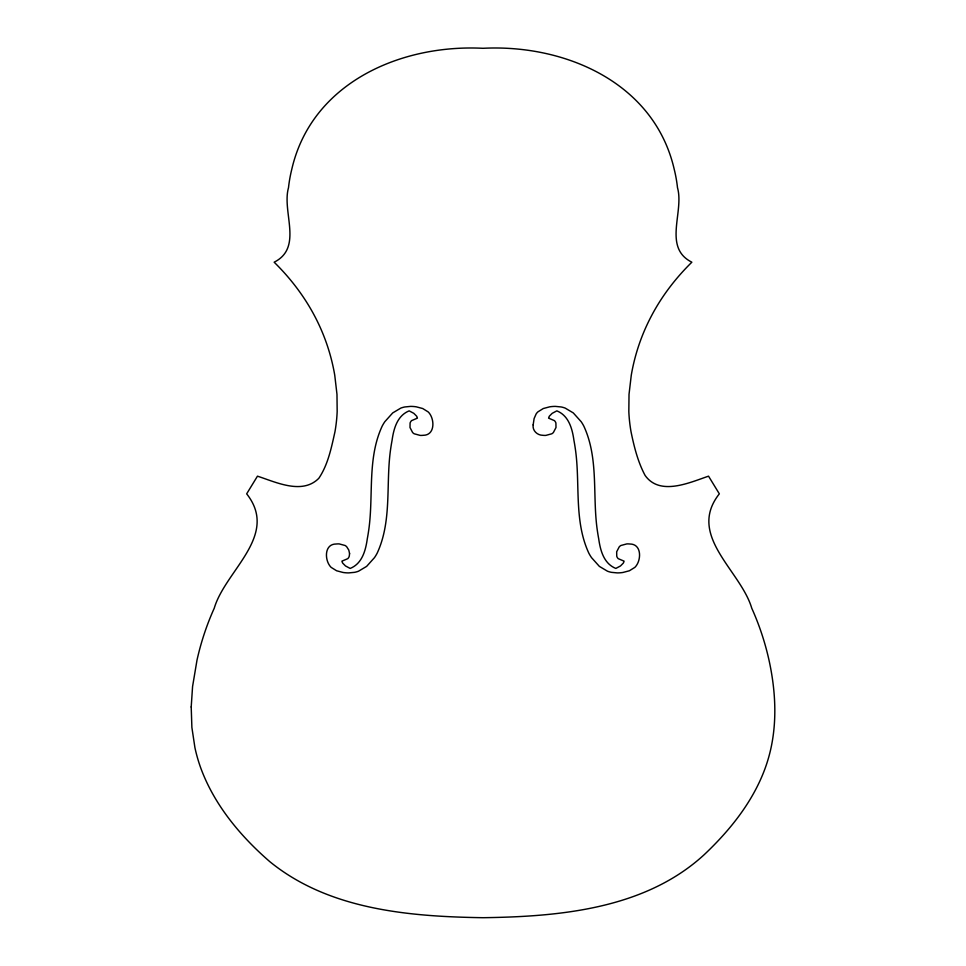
<?xml version="1.0" encoding="UTF-8"?>
<svg xmlns="http://www.w3.org/2000/svg" width="966" height="966" viewBox="0 0 966 966"><rect width="100%" height="100%" fill="white"/><g stroke="black" fill="none" stroke-linecap="round" stroke-linejoin="round"><path stroke-width="1.45" d="M191.208 706.955L191.884 727.446L194.927 747.672A158.11 158.11 0 0 0 200.602 767.584C214.15 804.726 240.268 836.061 269.84 861.684C329.068 909.912 409.608 916.577 483 917.7C559.543 916.662 644.853 909.054 704.033 854.838C730.018 830.337 753.178 801.514 765.398 767.584A158.11 158.11 0 0 0 771.073 747.672C777.219 718.813 775.287 688.77 768.996 660.116A270.118 270.118 0 0 0 760.314 629.639A264.684 264.684 0 0 0 751.753 608.206C740.572 570.242 686.44 535.55 719.332 493.831L708.537 476.166C689.543 482.577 659.935 496.307 645.095 475.429C637.874 461.929 634.119 446.787 631.052 431.862A153.449 153.449 0 0 1 628.83 411.564L629.023 394.345L631.281 375.17A198.199 198.199 0 0 1 651.217 316.365C661.71 296.248 675.681 278.063 691.849 262.197C662.604 247.574 684.339 211.965 677.504 187.718A139.297 139.297 0 0 0 674.232 169.34C654.38 82.871 565.412 44.086 483 48.3C400.588 44.086 311.62 82.871 291.768 169.34A139.297 139.297 0 0 0 288.496 187.718C281.661 211.965 303.396 247.574 274.151 262.197C290.343 278.063 304.266 296.272 314.819 316.353A198.199 198.199 0 0 1 334.743 375.17L336.977 394.345L337.17 411.564A153.449 153.449 0 0 1 334.948 431.862C331.374 447.765 328.066 464.574 318.84 478.279C302.249 495.039 276.047 482.179 257.463 476.166L246.668 493.831C279.56 535.55 225.428 570.242 214.247 608.206A264.684 264.684 0 0 0 205.686 629.639A270.118 270.118 0 0 0 197.004 660.116L192.572 686.536L191.208 706.955M349.583 553.566L349.245 556.259A6.025 6.025 0 0 1 347.772 558.662L341.928 561.149L342.157 561.934A6.533 6.533 0 0 0 342.761 563.19L345.526 565.967L350.175 568.431C362.214 563.601 365.655 550.415 367.285 538.859A196.629 196.629 0 0 0 368.626 530.757C373.782 496.089 366.983 458.91 382.162 426.151A42.794 42.794 0 0 1 384.854 421.671L392.715 412.917L400.793 408.111A24.657 24.657 0 0 1 404.814 406.964L410.562 406.396A35.657 35.657 0 0 1 416.298 406.831L422.722 408.533L428.131 411.89A12.787 12.787 0 0 1 429.858 413.943C434.736 421.055 434.531 435.352 423.168 435.304A20.503 20.503 0 0 1 420.15 435.4L414.173 433.782A8.392 8.392 0 0 1 412.591 432.49L410.007 427.527L410.091 423.036A6.025 6.025 0 0 1 411.564 420.633L417.397 418.157L417.179 417.372A6.533 6.533 0 0 0 416.575 416.105L413.81 413.327L409.161 410.864C397.123 415.706 393.681 428.88 392.051 440.448A196.629 196.629 0 0 0 390.711 448.55C385.555 483.217 392.353 520.384 377.175 553.156A42.794 42.794 0 0 1 374.47 557.636L366.621 566.39L358.543 571.196A24.657 24.657 0 0 1 354.522 572.343L348.774 572.898A35.657 35.657 0 0 1 343.039 572.464L336.615 570.773L331.205 567.416A12.787 12.787 0 0 1 329.478 565.351C324.588 558.239 324.805 543.955 336.168 544.003A20.503 20.503 0 0 1 339.187 543.906L345.152 545.512A8.392 8.392 0 0 1 346.746 546.816L348.798 550.089L349.583 553.566M533.16 424.871C532.278 430.643 537.277 435.292 542.832 435.304A20.503 20.503 0 0 0 545.85 435.4L551.827 433.782A8.392 8.392 0 0 0 553.409 432.49L555.993 427.527L555.909 423.036A6.025 6.025 0 0 0 554.436 420.633L548.603 418.157L548.821 417.372A6.533 6.533 0 0 1 549.425 416.105L552.19 413.327L556.839 410.864C568.877 415.706 572.319 428.88 573.949 440.448A196.629 196.629 0 0 1 575.289 448.55C580.445 483.217 573.647 520.384 588.825 553.156A42.794 42.794 0 0 0 591.53 557.636L599.379 566.39L607.457 571.196A24.657 24.657 0 0 0 611.478 572.343L617.226 572.898A35.657 35.657 0 0 0 622.961 572.464L629.385 570.773L634.795 567.416A12.787 12.787 0 0 0 636.522 565.351C641.412 558.239 641.195 543.955 629.832 544.003A20.503 20.503 0 0 0 626.813 543.906L620.848 545.512A8.392 8.392 0 0 0 619.254 546.816L616.67 551.779L616.755 556.259A6.025 6.025 0 0 0 618.228 558.662L624.072 561.149L623.843 561.934A6.533 6.533 0 0 1 623.239 563.19L620.474 565.967L615.825 568.431C603.786 563.601 600.345 550.415 598.715 538.859A196.629 196.629 0 0 1 597.374 530.757C592.218 496.089 599.017 458.91 583.838 426.151A42.794 42.794 0 0 0 581.146 421.671L573.285 412.917L565.207 408.111A24.657 24.657 0 0 0 561.186 406.964L555.438 406.396A35.657 35.657 0 0 0 549.702 406.831L543.278 408.533L537.869 411.89A12.787 12.787 0 0 0 536.142 413.943L534.113 418.544L533.16 424.871"/></g></svg>
